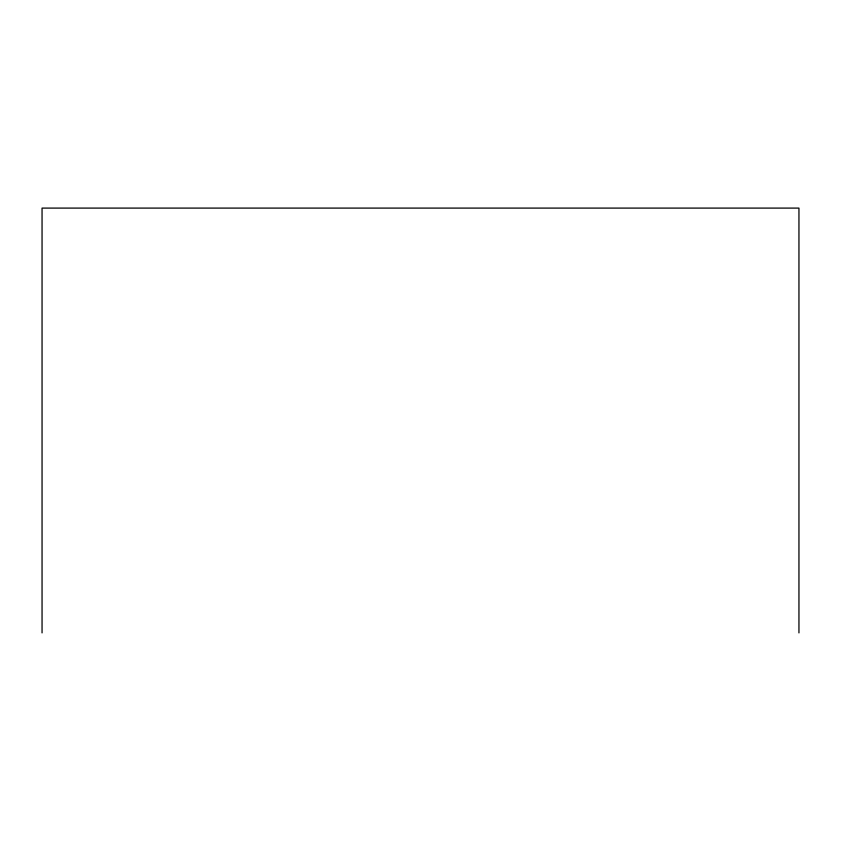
<?xml version="1.0" encoding="UTF-8"?>
<svg xmlns="http://www.w3.org/2000/svg" width="841" height="841" viewBox="0 0 841 841"><rect width="100%" height="100%" fill="white"/><g stroke="black" fill="none" stroke-linecap="round" stroke-linejoin="round"><path stroke-width="1.26" d="M798.95 632.905L798.95 208.095L42.05 208.095L42.05 632.905"/></g></svg>
